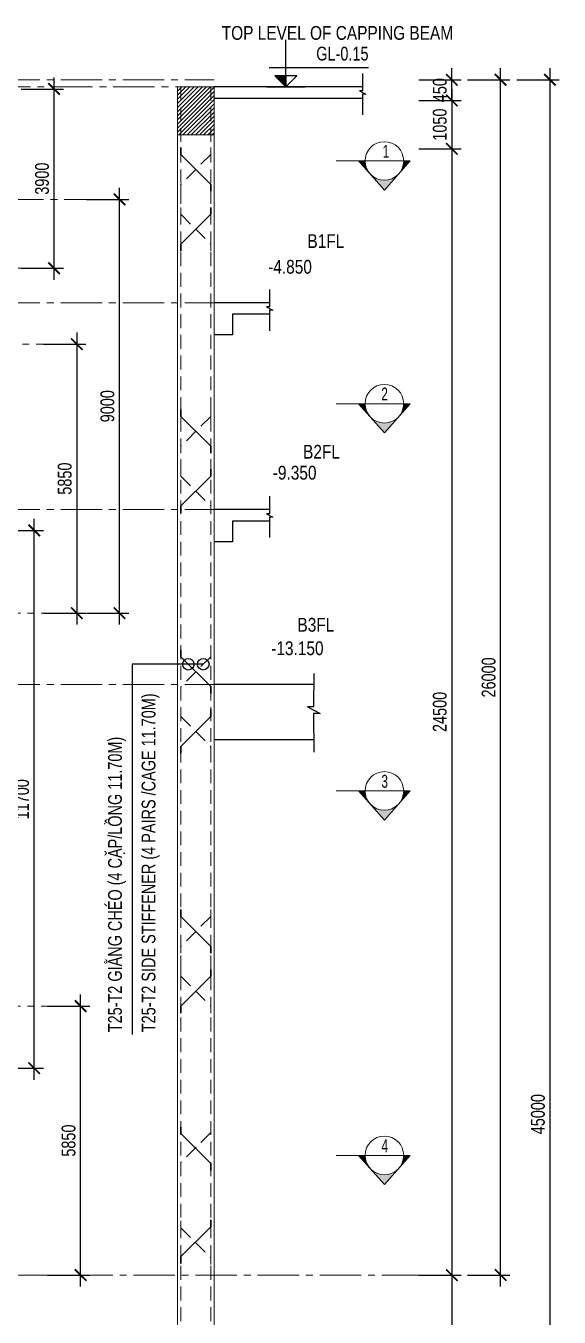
# Model space of a CAD drawing. Header units: millimetres. Extents: x 2746337 to 7547699, y -363432 to 15720.
# Drawn here: x 2995849 to 3007444, y -26916 to 1174 of the extents above; entities that cross this region are included whole.
import ezdxf
from ezdxf.enums import TextEntityAlignment as Align

# ---------------------------------------------------------------- set-up
doc = ezdxf.new("R2010")
doc.units = ezdxf.units.MM
doc.header["$LTSCALE"] = 1200
doc.header["$PDMODE"] = 3
doc.linetypes.add('CENTER2', pattern=[1.125, 0.75, -0.125, 0.125, -0.125])
doc.linetypes.add('HIDDEN', pattern=[0.375, 0.25, -0.125])
for name, color, linetype, lineweight in [('1', 9, 'Continuous', 13), ('BOUND', 3, 'Continuous', 20), ('CODE', 3, 'Continuous', 15), ('ENOTE', 2, 'Continuous', 15), ('Grid line', 160, 'CENTER2', 5), ('HIDE', 8, 'HIDDEN', 13), ('K-THUOC', 1, 'Continuous', 18), ('LEADER', 8, 'Continuous', 9), ('S-Beam - Cont', 60, 'Continuous', 25), ('T2CO', 4, 'Continuous', 30), ('T2HI', 4, 'HIDDEN', 13), ('TEXTVN', 2, 'Continuous', 20)]:
    doc.layers.add(name, color=color, linetype=linetype, lineweight=lineweight)
for name, color, linetype in [('CDC.02.DIM', 1, 'Continuous'), ('CDC.06.TEXT', 2, 'Continuous'), ('CDC.10.HATCH', 251, 'Continuous'), ('Q-Dim-line', 75, 'Continuous')]:
    doc.layers.add(name, color=color, linetype=linetype)
doc.styles.add('DB_Arial', font='arial.ttf', dxfattribs={"width": 0.8})
doc.styles.add('SMTEXT', font='arial.ttf', dxfattribs={"width": 0.75})
doc.styles.add('TEXTVN', font='VHELVCN.TTF', dxfattribs={"width": 0.8})
doc.dimstyles.new('BSV1-100', dxfattribs={"dimtxt": 300, "dimasz": 250, "dimexe": 200, "dimexo": 0, "dimgap": 108, "dimtad": 1, "dimdec": 0, "dimdsep": 46, "dimtxsty": 'SMTEXT', "dimblk": 'ARCHTICK', "dimcen": 100, "dimdle": 250, "dimclrd": 256, "dimclre": 256, "dimclrt": 1, "dimadec": 0, "dimazin": 0, "dimtfac": 1, "dimtdec": 0, "dimtix": 1, "dimtmove": 2, "dimatfit": 3, "dimfxl": 720, "dimfxlon": 1, "dimtolj": 1, "dimtzin": 0, "dimarcsym": 0})
doc.dimstyles.new('BSV25', dxfattribs={"dimtxt": 300, "dimasz": 250, "dimexe": 200, "dimexo": 0, "dimgap": 108, "dimtad": 1, "dimdec": 0, "dimlfac": 0.25, "dimdsep": 46, "dimtxsty": 'SMTEXT', "dimblk": 'ARCHTICK', "dimcen": 100, "dimdle": 250, "dimclrd": 256, "dimclre": 256, "dimclrt": 2, "dimadec": 0, "dimazin": 0, "dimtfac": 1, "dimtdec": 0, "dimtix": 1, "dimtmove": 2, "dimatfit": 3, "dimfxl": 800, "dimfxlon": 1, "dimtolj": 1, "dimtzin": 0, "dimarcsym": 0})

# ---------------------------------------------------------------- blocks, each defined once
blk = doc.blocks.new('_ArchTick')
at = {"color": 0, "linetype": 'ByBlock', "const_width": 0.15}
blk.add_lwpolyline([(-0.5, -0.5), (0.5, 0.5)], dxfattribs=at)
blk = doc.blocks.new('tag_cd')
at = {"layer": 'CDC.10.HATCH'}
blk.add_hatch(color=256, dxfattribs=at).paths.add_polyline_path([(180, 240), (420, 0), (420, 240)])
at = {"layer": 'CDC.02.DIM'}
for points in [[(420, 240), (420, 0), (660, 240), (180, 240), (420, 0), (420, 1020)], [(60, 420), (2220, 420)], [(0, 0), (840, 0)]]:
    blk.add_lwpolyline(points, dxfattribs=at)
at = {"layer": 'CDC.06.TEXT', "ltscale": 0.5, "style": 'SMTEXT', "width": 0.75}
blk.add_attdef('CD', text='', height=300, dxfattribs=at).set_placement((2220, 570), align=Align.RIGHT)
blk = doc.blocks.new('*D331')
at = {"layer": 'Defpoints', "color": 0, "transparency": 16777216}
for p in [(2967228, 0), (2966665, -4850), (2999944, -4850)]:
    blk.add_point(p, dxfattribs=at)
at = {"layer": 'K-THUOC', "lineweight": -2, "transparency": 16777216}
for p, q in [((2966665, 250), (2966665, -5100)), ((2967228, 0), (2966465, 0)), ((2967385, -4850), (2966465, -4850))]:
    blk.add_line(p, q, dxfattribs=at)
at = {"layer": 'K-THUOC', "lineweight": -2, "transparency": 16777216, "xscale": 250, "yscale": 250, "zscale": 250}
for p, rotation in [((2966665, 0), 90), ((2966665, -4850), 270)]:
    blk.add_blockref('_ArchTick', p, dxfattribs=dict(at, rotation=rotation))
at = {"layer": 'K-THUOC', "color": 1, "transparency": 16777216, "insert": (2966404, -2425), "char_height": 300, "attachment_point": 5, "rotation": 90, "style": 'SMTEXT'}
blk.add_mtext('\\A1;4850', dxfattribs=at)
blk = doc.blocks.new('*D332')
at = {"layer": 'Defpoints', "color": 0, "transparency": 16777216}
for p in [(2999944, -4850), (2966665, -9350), (2999944, -9350)]:
    blk.add_point(p, dxfattribs=at)
at = {"layer": 'K-THUOC', "lineweight": -2, "transparency": 16777216}
for p, q in [((2966665, -4600), (2966665, -9600)), ((2967385, -4850), (2966465, -4850)), ((2967385, -9350), (2966465, -9350))]:
    blk.add_line(p, q, dxfattribs=at)
at = {"layer": 'K-THUOC', "lineweight": -2, "transparency": 16777216, "xscale": 250, "yscale": 250, "zscale": 250}
for p, rotation in [((2966665, -4850), 90), ((2966665, -9350), 270)]:
    blk.add_blockref('_ArchTick', p, dxfattribs=dict(at, rotation=rotation))
at = {"layer": 'K-THUOC', "color": 1, "transparency": 16777216, "insert": (2966404, -7100), "char_height": 300, "attachment_point": 5, "rotation": 90, "style": 'SMTEXT'}
blk.add_mtext('\\A1;4500', dxfattribs=at)
blk = doc.blocks.new('*D333')
at = {"layer": 'Defpoints', "color": 0, "transparency": 16777216}
for p in [(2999944, -9350), (2966665, -13150), (2999944, -13150)]:
    blk.add_point(p, dxfattribs=at)
at = {"layer": 'K-THUOC', "lineweight": -2, "transparency": 16777216}
for p, q in [((2966665, -9100), (2966665, -13400)), ((2967385, -9350), (2966465, -9350)), ((2967385, -13150), (2966465, -13150))]:
    blk.add_line(p, q, dxfattribs=at)
at = {"layer": 'K-THUOC', "lineweight": -2, "transparency": 16777216, "xscale": 250, "yscale": 250, "zscale": 250}
for p, rotation in [((2966665, -9350), 90), ((2966665, -13150), 270)]:
    blk.add_blockref('_ArchTick', p, dxfattribs=dict(at, rotation=rotation))
at = {"layer": 'K-THUOC', "color": 1, "transparency": 16777216, "insert": (2966404, -11250), "char_height": 300, "attachment_point": 5, "rotation": 90, "style": 'SMTEXT'}
blk.add_mtext('\\A1;3800', dxfattribs=at)
blk = doc.blocks.new('*D343')
at = {"layer": 'Defpoints', "color": 0, "transparency": 16777216}
for p in [(2985961, -20150), (2997040, -20150), (2985961, -26000)]:
    blk.add_point(p, dxfattribs=at)
at = {"layer": 'K-THUOC', "lineweight": -2, "transparency": 16777216}
for p, q in [((2997040, -26250), (2997040, -19900)), ((2996320, -20150), (2997240, -20150)), ((2996320, -26000), (2997240, -26000))]:
    blk.add_line(p, q, dxfattribs=at)
at = {"layer": 'K-THUOC', "lineweight": -2, "transparency": 16777216, "xscale": 250, "yscale": 250, "zscale": 250}
for p, rotation in [((2997040, -20150), 90), ((2997040, -26000), 270)]:
    blk.add_blockref('_ArchTick', p, dxfattribs=dict(at, rotation=rotation))
at = {"layer": 'K-THUOC', "color": 1, "transparency": 16777216, "insert": (2996779, -23075), "char_height": 300, "attachment_point": 5, "rotation": 90, "style": 'SMTEXT'}
blk.add_mtext('\\A1;5850', dxfattribs=at)
blk = doc.blocks.new('*D344')
at = {"layer": 'Defpoints', "color": 0, "transparency": 16777216}
for p in [(2985417, -9800), (2996030, -9800), (2985417, -21500)]:
    blk.add_point(p, dxfattribs=at)
at = {"layer": 'K-THUOC', "lineweight": -2, "transparency": 16777216}
for p, q in [((2996030, -21750), (2996030, -9550)), ((2995310, -9800), (2996230, -9800)), ((2995310, -21500), (2996230, -21500))]:
    blk.add_line(p, q, dxfattribs=at)
at = {"layer": 'K-THUOC', "lineweight": -2, "transparency": 16777216, "xscale": 250, "yscale": 250, "zscale": 250}
for p, rotation in [((2996030, -9800), 90), ((2996030, -21500), 270)]:
    blk.add_blockref('_ArchTick', p, dxfattribs=dict(at, rotation=rotation))
at = {"layer": 'K-THUOC', "color": 1, "transparency": 16777216, "insert": (2995769, -15650), "char_height": 300, "attachment_point": 5, "rotation": 90, "style": 'SMTEXT'}
blk.add_mtext('\\A1;11700', dxfattribs=at)
blk = doc.blocks.new('*D345')
at = {"layer": 'Defpoints', "color": 0, "transparency": 16777216}
for p in [(2986805, -2600), (2997885, -2600), (2986805, -11600)]:
    blk.add_point(p, dxfattribs=at)
at = {"layer": 'K-THUOC', "lineweight": -2, "transparency": 16777216}
for p, q in [((2997885, -11850), (2997885, -2350)), ((2997165, -2600), (2998085, -2600)), ((2997165, -11600), (2998085, -11600))]:
    blk.add_line(p, q, dxfattribs=at)
at = {"layer": 'K-THUOC', "lineweight": -2, "transparency": 16777216, "xscale": 250, "yscale": 250, "zscale": 250}
for p, rotation in [((2997885, -2600), 90), ((2997885, -11600), 270)]:
    blk.add_blockref('_ArchTick', p, dxfattribs=dict(at, rotation=rotation))
at = {"layer": 'K-THUOC', "color": 1, "transparency": 16777216, "insert": (2997623, -7100), "char_height": 300, "attachment_point": 5, "rotation": 90, "style": 'SMTEXT'}
blk.add_mtext('\\A1;9000', dxfattribs=at)
blk = doc.blocks.new('*D346')
at = {"layer": 'Defpoints', "color": 0, "transparency": 16777216}
for p in [(2986111, -200), (2996464, -200), (2986111, -4100)]:
    blk.add_point(p, dxfattribs=at)
at = {"layer": 'K-THUOC', "lineweight": -2, "transparency": 16777216}
for p, q in [((2996464, -4350), (2996464, 50)), ((2995744, -200), (2996664, -200)), ((2995744, -4100), (2996664, -4100))]:
    blk.add_line(p, q, dxfattribs=at)
at = {"layer": 'K-THUOC', "lineweight": -2, "transparency": 16777216, "xscale": 250, "yscale": 250, "zscale": 250}
for p, rotation in [((2996464, -200), 90), ((2996464, -4100), 270)]:
    blk.add_blockref('_ArchTick', p, dxfattribs=dict(at, rotation=rotation))
at = {"layer": 'K-THUOC', "color": 1, "transparency": 16777216, "insert": (2996202, -2150), "char_height": 300, "attachment_point": 5, "rotation": 90, "style": 'SMTEXT'}
blk.add_mtext('\\A1;3900', dxfattribs=at)
blk = doc.blocks.new('SIGSEC')
at = {"layer": '1', "lineweight": 9}
h = blk.add_hatch(color=256, dxfattribs=at)
h.dxf.hatch_style = 1
h.paths.add_polyline_path([(-420, 0), (-560, 0), (-315, -278, -0.182676)])
h = blk.add_hatch(color=256, dxfattribs=at)
h.dxf.hatch_style = 1
h.paths.add_polyline_path([(560, 0), (420, 0, -0.182676), (315, -278)])
h = blk.add_hatch(color=256, dxfattribs=at)
h.dxf.hatch_style = 1
h.paths.add_polyline_path([(315, -278, -0.451416), (-315, -278), (0, -635)])
at = {"layer": '1', "lineweight": 9, "elevation": 0}
blk.add_lwpolyline([(1050, 0), (-560, 0), (0, -635), (560, 0)], dxfattribs=at)
at = {"layer": '1', "lineweight": 9}
blk.add_circle((0, 0), 420, dxfattribs=at)
at = {"layer": 'BOUND', "lineweight": 9, "style": 'TEXTVN', "width": 0.8}
blk.add_attdef('SEC', text='', height=280, dxfattribs=at).set_placement((0, 210, 0), align=Align.MIDDLE_CENTER)
blk = doc.blocks.new('*D323')
at = {"layer": 'Defpoints', "color": 0, "transparency": 16777216}
for p in [(2999944, 0), (3005111, 0), (2999944, -450)]:
    blk.add_point(p, dxfattribs=at)
at = {"layer": 'K-THUOC', "lineweight": -2, "transparency": 16777216}
for p, q in [((3004391, 0), (3005311, 0)), ((3005111, 0), (3005111, 250)), ((3005111, -450), (3005111, 0)), ((3004391, -450), (3005311, -450)), ((3005111, -450), (3005111, -700))]:
    blk.add_line(p, q, dxfattribs=at)
at = {"layer": 'K-THUOC', "lineweight": -2, "transparency": 16777216, "xscale": 250, "yscale": 250, "zscale": 250}
for p, rotation in [((3005111, 0), 270), ((3005111, -450), 90)]:
    blk.add_blockref('_ArchTick', p, dxfattribs=dict(at, rotation=rotation))
at = {"layer": 'K-THUOC', "color": 1, "transparency": 16777216, "insert": (3004850, -225), "char_height": 300, "attachment_point": 5, "rotation": 90, "style": 'SMTEXT'}
blk.add_mtext('\\A1;450', dxfattribs=at)
blk = doc.blocks.new('*D324')
at = {"layer": 'Defpoints', "color": 0, "transparency": 16777216}
for p in [(2999944, -450), (2999944, -1500), (3005111, -1500)]:
    blk.add_point(p, dxfattribs=at)
at = {"layer": 'K-THUOC', "lineweight": -2, "transparency": 16777216}
for p, q in [((3005111, -200), (3005111, -1750)), ((3004391, -450), (3005311, -450)), ((3004391, -1500), (3005311, -1500))]:
    blk.add_line(p, q, dxfattribs=at)
at = {"layer": 'K-THUOC', "lineweight": -2, "transparency": 16777216, "xscale": 250, "yscale": 250, "zscale": 250}
for p, rotation in [((3005111, -450), 90), ((3005111, -1500), 270)]:
    blk.add_blockref('_ArchTick', p, dxfattribs=dict(at, rotation=rotation))
at = {"layer": 'K-THUOC', "color": 1, "transparency": 16777216, "insert": (3004850, -975), "char_height": 300, "attachment_point": 5, "rotation": 90, "style": 'SMTEXT'}
blk.add_mtext('\\A1;1050', dxfattribs=at)
blk = doc.blocks.new('*D325')
at = {"layer": 'Defpoints', "color": 0, "transparency": 16777216}
for p in [(2999944, -1500), (2994397, -26000), (3005111, -26000)]:
    blk.add_point(p, dxfattribs=at)
at = {"layer": 'K-THUOC', "lineweight": -2, "transparency": 16777216}
for p, q in [((3005111, -1250), (3005111, -26250)), ((3004391, -1500), (3005311, -1500)), ((3004391, -26000), (3005311, -26000))]:
    blk.add_line(p, q, dxfattribs=at)
at = {"layer": 'K-THUOC', "lineweight": -2, "transparency": 16777216, "xscale": 250, "yscale": 250, "zscale": 250}
for p, rotation in [((3005111, -1500), 90), ((3005111, -26000), 270)]:
    blk.add_blockref('_ArchTick', p, dxfattribs=dict(at, rotation=rotation))
at = {"layer": 'K-THUOC', "color": 1, "transparency": 16777216, "insert": (3004850, -13750), "char_height": 300, "attachment_point": 5, "rotation": 90, "style": 'SMTEXT'}
blk.add_mtext('\\A1;24500', dxfattribs=at)
blk = doc.blocks.new('*D326')
at = {"layer": 'Defpoints', "color": 0, "transparency": 16777216}
for p in [(2994397, -26000), (2995969, -45000), (3005111, -45000)]:
    blk.add_point(p, dxfattribs=at)
at = {"layer": 'K-THUOC', "lineweight": -2, "transparency": 16777216}
for p, q in [((3005111, -25750), (3005111, -45250)), ((3004391, -26000), (3005311, -26000)), ((3004391, -45000), (3005311, -45000))]:
    blk.add_line(p, q, dxfattribs=at)
at = {"layer": 'K-THUOC', "lineweight": -2, "transparency": 16777216, "xscale": 250, "yscale": 250, "zscale": 250}
for p, rotation in [((3005111, -26000), 90), ((3005111, -45000), 270)]:
    blk.add_blockref('_ArchTick', p, dxfattribs=dict(at, rotation=rotation))
at = {"layer": 'K-THUOC', "color": 1, "transparency": 16777216, "insert": (3004850, -35500), "char_height": 300, "attachment_point": 5, "rotation": 90, "style": 'SMTEXT'}
blk.add_mtext('\\A1;19000', dxfattribs=at)
blk = doc.blocks.new('*D327')
at = {"layer": 'Defpoints', "color": 0, "transparency": 16777216}
for p in [(2999144, 0), (3006172, 0), (2994397, -26000)]:
    blk.add_point(p, dxfattribs=at)
at = {"layer": 'K-THUOC', "lineweight": -2, "transparency": 16777216}
for p, q in [((3005452, 0), (3006372, 0)), ((3006172, -26250), (3006172, 250)), ((3005452, -26000), (3006372, -26000))]:
    blk.add_line(p, q, dxfattribs=at)
at = {"layer": 'K-THUOC', "lineweight": -2, "transparency": 16777216, "xscale": 250, "yscale": 250, "zscale": 250}
for p, rotation in [((3006172, 0), 90), ((3006172, -26000), 270)]:
    blk.add_blockref('_ArchTick', p, dxfattribs=dict(at, rotation=rotation))
at = {"layer": 'K-THUOC', "color": 1, "transparency": 16777216, "insert": (3005911, -13000), "char_height": 300, "attachment_point": 5, "rotation": 90, "style": 'SMTEXT'}
blk.add_mtext('\\A1;26000', dxfattribs=at)
blk = doc.blocks.new('*D328')
at = {"layer": 'Defpoints', "color": 0, "transparency": 16777216}
for p in [(2999144, 0), (2999144, -45000), (3007244, -45000)]:
    blk.add_point(p, dxfattribs=at)
at = {"layer": 'K-THUOC', "lineweight": -2, "transparency": 16777216}
for p, q in [((3006524, 0), (3007444, 0)), ((3007244, 250), (3007244, -45250)), ((3006524, -45000), (3007444, -45000))]:
    blk.add_line(p, q, dxfattribs=at)
at = {"layer": 'K-THUOC', "lineweight": -2, "transparency": 16777216, "xscale": 250, "yscale": 250, "zscale": 250}
for p, rotation in [((3007244, 0), 90), ((3007244, -45000), 270)]:
    blk.add_blockref('_ArchTick', p, dxfattribs=dict(at, rotation=rotation))
at = {"layer": 'K-THUOC', "color": 1, "transparency": 16777216, "insert": (3006983, -22500), "char_height": 300, "attachment_point": 5, "rotation": 90, "style": 'SMTEXT'}
blk.add_mtext('\\A1;45000', dxfattribs=at)
blk = doc.blocks.new('*D365')
at = {"layer": 'Defpoints', "color": 0, "transparency": 16777216}
for p in [(2986505, -5750), (2986505, -11600), (2996956, -11600)]:
    blk.add_point(p, dxfattribs=at)
at = {"layer": 'K-THUOC', "lineweight": -2, "transparency": 16777216}
for p, q in [((2996956, -5500), (2996956, -11850)), ((2996236, -5750), (2997156, -5750)), ((2996236, -11600), (2997156, -11600))]:
    blk.add_line(p, q, dxfattribs=at)
at = {"layer": 'K-THUOC', "lineweight": -2, "transparency": 16777216, "xscale": 250, "yscale": 250, "zscale": 250}
for p, rotation in [((2996956, -5750), 90), ((2996956, -11600), 270)]:
    blk.add_blockref('_ArchTick', p, dxfattribs=dict(at, rotation=rotation))
at = {"layer": 'K-THUOC', "color": 1, "transparency": 16777216, "insert": (2996695, -8675), "char_height": 300, "attachment_point": 5, "rotation": 90, "style": 'SMTEXT'}
blk.add_mtext('\\A1;5850', dxfattribs=at)

msp = doc.modelspace()

# ---------------------------------------------------------------- hatches: boundary and pattern name
at = {"layer": 'CDC.10.HATCH'}
h = msp.add_hatch(dxfattribs=at)
h.set_pattern_fill('ANSI31', color=256, scale=20)
h.set_pattern_definition([(45, (212285.854, -10406.33), (-44.9012806, 44.9012806), [])])
h.paths.add_polyline_path([(2999143.6, -1200), (2999943.6, -1200), (2999943.6, -150), (2999143.6, -150)])

# ---------------------------------------------------------------- linework, layer by layer
at = {"layer": 'BOUND'}
for points in [[(2999143.6, -1200), (2999943.6, -1200), (2999943.6, -150), (2999143.6, -150)], [(2999143.6, -45000), (2999943.6, -45000), (2999943.6, -1200), (2999143.6, -1200)]]:
    msp.add_lwpolyline(points, close=True, dxfattribs=at)
at = {"layer": 'BOUND', "lineweight": 20}
msp.add_lwpolyline([(2999943.6, -4350), (2999943.6, -1200), (2999143.6, -1200), (2999143.6, -45000), (2999943.6, -45000), (2999943.6, -19550)], dxfattribs=at)
at = {"layer": 'CODE'}
for points in [[(3000593.1, -4850, 0, 0, 0), (3001667.1, -4850, 0, 0, 0), (3001130.1, -4850, 0, 660, 0), (3001130.1, -4520, 0, 0, 0), (3001130.1, -4320, 0, 0, 0), (3002130.1, -4320, 0, 0, 0)], [(3000593.1, -9350, 0, 0, 0), (3001667.1, -9350, 0, 0, 0), (3001130.1, -9350, 0, 660, 0), (3001130.1, -9020, 0, 0, 0), (3001130.1, -8820, 0, 0, 0), (3002130.1, -8820, 0, 0, 0)], [(3000593.1, -13150, 0, 0, 0), (3001667.1, -13150, 0, 0, 0), (3001130.1, -13150, 0, 660, 0), (3001130.1, -12820, 0, 0, 0), (3001130.1, -12620, 0, 0, 0), (3002130.1, -12620, 0, 0, 0)]]:
    msp.add_lwpolyline(points, format="xyseb", dxfattribs=at)
at = {"layer": 'Grid line', "color": 2}
for p, q in [((2962856, 0), (2999943.6, 0)), ((2962856, -4850), (2999943.6, -4850)), ((2962856, -9350), (2999943.6, -9350)), ((2962856, -13150), (2999943.6, -13150))]:
    msp.add_line(p, q, dxfattribs=at)
at = {"layer": 'Grid line'}
for p, q in [((2985884.1, -2600.3), (2997884.6, -2600.3)), ((2986110.6, -4100.3), (2996663.6, -4100.3)), ((2985274, -5750.3), (2997083.7, -5750.3)), ((2974141.9, -9800.3), (2996230.1, -9800.3)), ((2997083.7, -11600.3), (2985274, -11600.3)), ((2997083.7, -20150), (2974621.3, -20150)), ((2996230.1, -21500), (2973875, -21500)), ((3004488.9, -26000), (2967625.3, -26000))]:
    msp.add_line(p, q, dxfattribs=at)
msp.add_lwpolyline([(2977499.7, -150), (2999943.6, -150)], dxfattribs=at)
at = {"layer": 'HIDE'}
for p, q in [((2999218.6, -150), (2999218.6, -44800)), ((2999868.6, -150), (2999868.6, -44800))]:
    msp.add_line(p, q, dxfattribs=at)
at = {"layer": 'Q-Dim-line'}
for points in [[(3003167.1, 140.7), (3003167.1, -240.3), (3003100, -240.3), (3003238.8, -311), (3003167.1, -311), (3003167.1, -758.2)], [(3001147.6, -4559.3), (3001147.6, -4940.3), (3001080.5, -4940.3), (3001219.3, -5011), (3001147.6, -5011), (3001147.6, -5458.2)], [(3001147.6, -9059.3), (3001147.6, -9440.3), (3001080.5, -9440.3), (3001219.3, -9511), (3001147.6, -9511), (3001147.6, -9958.2)], [(3002108.5, -12911.4), (3002104, -13641.9), (3001969.8, -13641.9), (3002247.3, -13783.2), (3002104, -13783.2), (3002108.5, -14626.3)]]:
    msp.add_lwpolyline(points, dxfattribs=at)
at = {"layer": 'S-Beam - Cont'}
for points in [[(3003160.3, -150), (3001467, -150), (3001467, -150), (2999943.6, -150)], [(2999943.6, -400), (3001717, -400), (3001717, -400), (3003160.3, -400)], [(3001140.8, -4850), (2999943.6, -4850)], [(3001140.8, -5100), (3000343.6, -5100), (3000343.6, -5550), (2999943.6, -5550)], [(3001140.8, -9350), (2999943.6, -9350)], [(3001140.8, -9600), (3000343.6, -9600), (3000343.6, -10050), (2999943.6, -10050)], [(3002108.5, -13150), (2999943.6, -13150)], [(2999943.6, -14350), (3002108.5, -14350)]]:
    msp.add_lwpolyline(points, dxfattribs=at)
at = {"layer": 'T2CO'}
for points in [[(2999218.6, -1475), (2999218.6, -1625), (2999868.6, -2275), (2999868.6, -2425)], [(2999868.6, -2775), (2999868.6, -2925), (2999218.6, -3575), (2999218.6, -3725)], [(2999218.6, -7170.1), (2999218.6, -7320.1), (2999868.6, -7970.1), (2999868.6, -8120.1)], [(2999868.6, -8470.1), (2999868.6, -8620.1), (2999218.6, -9270.1), (2999218.6, -9420.1)], [(2999218.6, -12400.5), (2999218.6, -12550.5), (2999868.6, -13200.5), (2999868.6, -13350.5)], [(2999868.6, -13700.5), (2999868.6, -13850.5), (2999218.6, -14500.5), (2999218.6, -14650.5)], [(2999218.6, -18049.5), (2999218.6, -18199.5), (2999868.6, -18849.5), (2999868.6, -18999.5)], [(2999868.6, -19349.5), (2999868.6, -19499.5), (2999218.6, -20149.5), (2999218.6, -20299.5)], [(2999218.6, -22772.9), (2999218.6, -22922.9), (2999868.6, -23572.9), (2999868.6, -23722.9)], [(2999868.6, -24799.3), (2999868.6, -24949.3), (2999218.6, -25599.3), (2999218.6, -25749.3)]]:
    msp.add_lwpolyline(points, dxfattribs=at)
at = {"layer": 'T2HI'}
for points in [[(2999868.6, -1475), (2999868.6, -1625), (2999218.6, -2275), (2999218.6, -2425)], [(2999218.6, -2775), (2999218.6, -2925), (2999868.6, -3575), (2999868.6, -3725)], [(2999868.6, -7170.1), (2999868.6, -7320.1), (2999218.6, -7970.1), (2999218.6, -8120.1)], [(2999218.6, -8470.1), (2999218.6, -8620.1), (2999868.6, -9270.1), (2999868.6, -9420.1)], [(2999868.6, -12400.5), (2999868.6, -12550.5), (2999218.6, -13200.5), (2999218.6, -13350.5)], [(2999218.6, -13700.5), (2999218.6, -13850.5), (2999868.6, -14500.5), (2999868.6, -14650.5)], [(2999868.6, -18049.5), (2999868.6, -18199.5), (2999218.6, -18849.5), (2999218.6, -18999.5)], [(2999218.6, -19349.5), (2999218.6, -19499.5), (2999868.6, -20149.5), (2999868.6, -20299.5)], [(2999868.6, -22750.5), (2999868.6, -22900.5), (2999218.6, -23550.5), (2999218.6, -23700.5)], [(2999218.6, -24821.7), (2999218.6, -24971.7), (2999868.6, -25621.7), (2999868.6, -25771.7)]]:
    msp.add_lwpolyline(points, dxfattribs=at)

# ---------------------------------------------------------------- block references
at = {"layer": '1', "lineweight": 20}
ref = msp.add_blockref('SIGSEC', (3003644.5, -1765.4), dxfattribs=dict(at, xscale=-1))
ref.add_attrib('SEC', '1', dxfattribs={"layer": 'BOUND', "lineweight": 9, "height": 280, "style": 'TEXTVN', "width": 0.8}).set_placement((3003678.5, -1555.4, 0), align=Align.MIDDLE_CENTER)
ref = msp.add_blockref('SIGSEC', (3003644.5, -7045.4), dxfattribs=dict(at, xscale=-1))
ref.add_attrib('SEC', '2', dxfattribs={"layer": 'BOUND', "lineweight": 9, "height": 280, "style": 'TEXTVN', "width": 0.8}).set_placement((3003648.6, -6835.4, 0), align=Align.MIDDLE_CENTER)
ref = msp.add_blockref('SIGSEC', (3003644.5, -15469), dxfattribs=dict(at, xscale=-1))
ref.add_attrib('SEC', '3', dxfattribs={"layer": 'BOUND', "lineweight": 9, "height": 280, "style": 'TEXTVN', "width": 0.8}).set_placement((3003651, -15259, 0), align=Align.MIDDLE_CENTER)
ref = msp.add_blockref('SIGSEC', (3003644.5, -23397.2, 0), dxfattribs=dict(at, xscale=-1))
ref.add_attrib('SEC', '4', dxfattribs={"layer": 'BOUND', "lineweight": 9, "height": 280, "style": 'TEXTVN', "width": 0.8}).set_placement((3003652.2, -23187.2, 0), align=Align.MIDDLE_CENTER)
at = {"layer": 'ENOTE'}
msp.add_blockref('tag_cd', (3001078.9, -150), dxfattribs=at).add_auto_attribs({'CD': 'GL-0.15'})

# ---------------------------------------------------------------- texts
at = {"layer": 'ENOTE', "style": 'DB_Arial', "width": 0.8}
for s, p in [('-4.850', (3001117.5, -4216.9)), ('-9.350', (3001217.7, -8696.4)), ('-13.150', (3001184.7, -12514.8))]:
    msp.add_text(s, height=300, dxfattribs=at).set_placement(p)
at = {"layer": 'TEXTVN', "style": 'DB_Arial', "width": 0.8}
for s, p in [('TOP LEVEL OF CAPPING BEAM', (3000108.5, 870)), ('B1FL', (3001970.9, -3657.9)), ('B2FL', (3001876.4, -8240.2)), ('B3FL', (3001754.4, -12004.4))]:
    msp.add_text(s, height=300, dxfattribs=at).set_placement(p)
at = {"layer": 'TEXTVN', "lineweight": 20, "style": 'SMTEXT', "width": 0.75}
for s, p in [('T25-T2 SIDE STIFFENER (4 PAIRS /CAGE 11.70M)', (2998666.5, -20717.4)), ('T25-T2 GIẰNG CHÉO (4 CẶP/LỒNG 11.70M)', (2997936.5, -20717.4))]:
    msp.add_text(s, height=300, rotation=90, dxfattribs=at).set_placement(p)

# ---------------------------------------------------------------- dimensions: what is measured, and where the dimension line sits
at = {"layer": 'K-THUOC'}
for base, p1, p2, picture, middle in [((2966665.3, -4850), (2967227.7, 0), (2999943.6, -4850), '*D331', (2966404.1, -2425)), ((2996463.6, -200), (2986110.6, -4100.3), (2986110.6, -200), '*D346', (2996202.4, -2150.2)), ((3006172.3, 0), (2994396.9, -26000), (2999143.6, 0), '*D327', (3005911.1, -13000)), ((3007244.2, -45000), (2999143.6, 0), (2999143.6, -45000), '*D328', (3006983.1, -22500)), ((3005111.5, 0), (2999943.6, -450), (2999943.6, 0), '*D323', (3004850.3, -225)), ((3005111.5, -1500), (2999943.6, -450), (2999943.6, -1500), '*D324', (3004850.3, -975)), ((3005111.5, -26000), (2999943.6, -1500), (2994396.9, -26000), '*D325', (3004850.3, -13750)), ((2997884.6, -2600.3), (2986805, -11600.3), (2986805, -2600.3), '*D345', (2997623.5, -7100.3)), ((2966665.3, -9350), (2999943.6, -4850), (2999943.6, -9350), '*D332', (2966404.1, -7100)), ((2996955.7, -11600.3), (2986505, -5750.3), (2986505, -11600.3), '*D365', (2996694.6, -8675.3)), ((2966665.3, -13150), (2999943.6, -9350), (2999943.6, -13150), '*D333', (2966404, -11250)), ((2996030.1, -9800.3), (2985417.1, -21500), (2985417.1, -9800.3), '*D344', (2995769, -15650.2)), ((2997040.3, -20150), (2985960.6, -26000), (2985960.6, -20150), '*D343', (2996779.1, -23075)), ((3005111.5, -45000), (2994396.9, -26000), (2995968.6, -45000), '*D326', (3004850.3, -35500))]:
    dim = msp.add_linear_dim(base=base, p1=p1, p2=p2, angle=90, dimstyle='BSV1-100', dxfattribs=at)
    dim.commit()
    dim.dimension.update_dxf_attribs({"geometry": picture, "text_midpoint": middle})

# ---------------------------------------------------------------- leaders
at = {"layer": 'LEADER'}
for points in [[(2999706.1, -12713), (2998163.5, -12713), (2998163.5, -20713)], [(2999381.1, -12713), (2998163.5, -12713), (2998163.5, -20765.4)]]:
    msp.add_leader(points, dimstyle='BSV25', override={"dimldrblk": 'Origin'}, dxfattribs=at)

doc.saveas('drawing.dxf')
